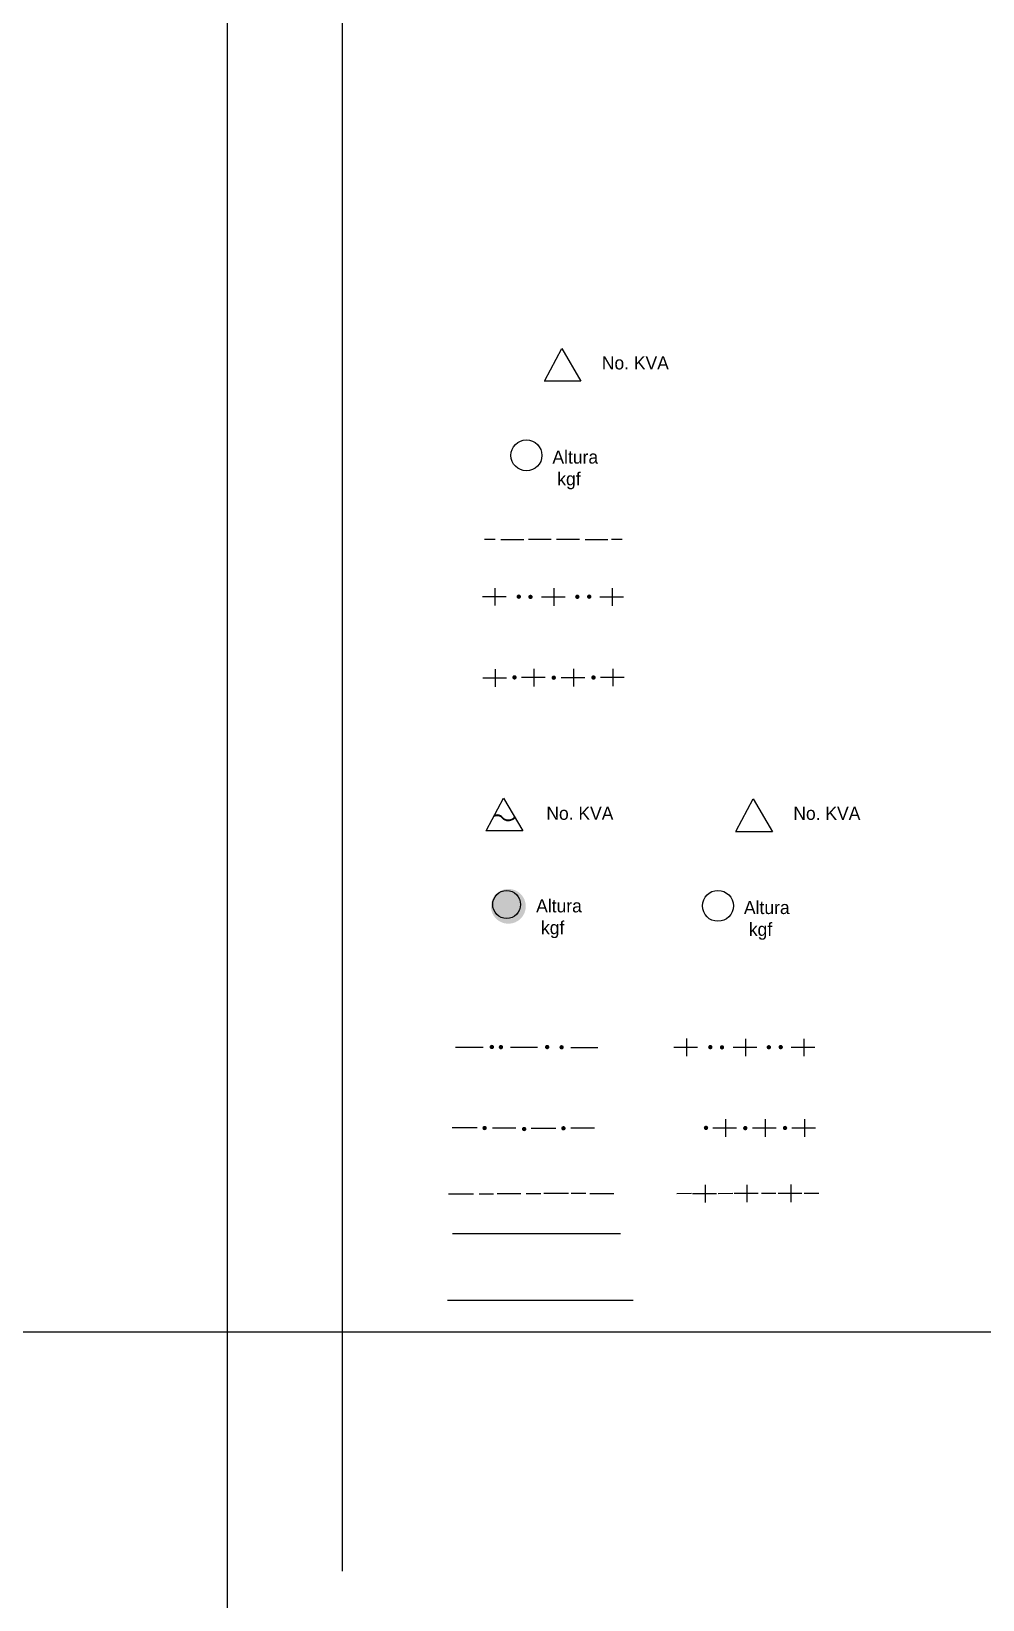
# Model space of a CAD drawing. Header units: millimetres. Extents: x -3588 to 75209, y -3737 to 38254.
# Drawn here: x 29578 to 30497, y 18412 to 19927 of the extents above; entities that cross this region are included whole.
import ezdxf

# ---------------------------------------------------------------- set-up
doc = ezdxf.new("R2010")
doc.units = ezdxf.units.MM
doc.layers.add('Mancheta', color=255, linetype='Continuous')
doc.layers.add('P', color=253, linetype='Continuous')
doc.linetypes.add('+_LINE', pattern='A,12.7,-5.08,["+",Standard,S=2.54,R=0,X=-2.54,Y=-1.27],-6.35', length=24.13)

msp = doc.modelspace()

# ---------------------------------------------------------------- hatches: boundary and pattern name
h = msp.add_hatch(color=10)
h.dxf.hatch_style = 1
h.paths.add_polyline_path([(30046.73, 19380.744, 1), (30050.955, 19380.744, 1)])
h = msp.add_hatch(color=10)
h.dxf.hatch_style = 1
h.paths.add_polyline_path([(30058.02, 19380.518, 1), (30062.244, 19380.518, 1)])
h = msp.add_hatch(color=10)
h.dxf.hatch_style = 1
h.paths.add_polyline_path([(30103.258, 19380.632, 1), (30107.482, 19380.632, 1)])
h = msp.add_hatch(color=10)
h.dxf.hatch_style = 1
h.paths.add_polyline_path([(30114.717, 19380.747, 1), (30118.942, 19380.747, 1)])
h = msp.add_hatch(color=10)
h.dxf.hatch_style = 1
h.paths.add_polyline_path([(30042.59, 19302.745, 1), (30046.814, 19302.745, 1)])
h = msp.add_hatch(color=10)
h.dxf.hatch_style = 1
h.paths.add_polyline_path([(30080.492, 19302.483, 1), (30084.716, 19302.483, 1)])
h = msp.add_hatch(color=10)
h.dxf.hatch_style = 1
h.paths.add_polyline_path([(30118.862, 19302.629, 1), (30123.087, 19302.629, 1)])
h = msp.add_hatch(color=256)
h.dxf.hatch_style = 1
h.paths.add_polyline_path([(30021.942, 19081.6, 1), (30055.62, 19081.6, 1)])
h = msp.add_hatch(color=256)
h.dxf.hatch_style = 1
h.paths.add_polyline_path([(30020.728, 18945.718, 1), (30024.952, 18945.718, 1)])
h = msp.add_hatch(color=256)
h.dxf.hatch_style = 1
h.paths.add_polyline_path([(30029.472, 18945.567, 1), (30033.696, 18945.567, 1)])
h = msp.add_hatch(color=256)
h.dxf.hatch_style = 1
h.paths.add_polyline_path([(30074.136, 18945.62, 1), (30078.36, 18945.62, 1)])
h = msp.add_hatch(color=256)
h.dxf.hatch_style = 1
h.paths.add_polyline_path([(30088.073, 18945.425, 1), (30092.297, 18945.425, 1)])
h = msp.add_hatch(color=256)
h.dxf.hatch_style = 1
h.paths.add_polyline_path([(30231.621, 18945.576, 1), (30235.845, 18945.576, 1)])
h = msp.add_hatch(color=256)
h.dxf.hatch_style = 1
h.paths.add_polyline_path([(30242.91, 18945.35, 1), (30247.134, 18945.35, 1)])
h = msp.add_hatch(color=256)
h.dxf.hatch_style = 1
h.paths.add_polyline_path([(30288.148, 18945.464, 1), (30292.372, 18945.464, 1)])
h = msp.add_hatch(color=256)
h.dxf.hatch_style = 1
h.paths.add_polyline_path([(30299.608, 18945.578, 1), (30303.832, 18945.578, 1)])
h = msp.add_hatch(color=256)
h.dxf.hatch_style = 1
h.paths.add_polyline_path([(30013.744, 18867.429, 1), (30017.968, 18867.429, 1)])
h = msp.add_hatch(color=256)
h.dxf.hatch_style = 1
h.paths.add_polyline_path([(30051.918, 18866.442, 1), (30056.143, 18866.442, 1)])
h = msp.add_hatch(color=256)
h.dxf.hatch_style = 1
h.paths.add_polyline_path([(30089.862, 18867.189, 1), (30094.086, 18867.189, 1)])
h = msp.add_hatch(color=256)
h.dxf.hatch_style = 1
h.paths.add_polyline_path([(30227.48, 18867.576, 1), (30231.704, 18867.576, 1)])
h = msp.add_hatch(color=256)
h.dxf.hatch_style = 1
h.paths.add_polyline_path([(30265.382, 18867.315, 1), (30269.606, 18867.315, 1)])
h = msp.add_hatch(color=256)
h.dxf.hatch_style = 1
h.paths.add_polyline_path([(30303.752, 18867.46, 1), (30307.977, 18867.46, 1)])

# ---------------------------------------------------------------- linework, layer by layer
at = {"color": 10}
for p, q in [((30073.853, 19589.54), (30090.363, 19620.554)), ((30090.363, 19620.554), (30108.855, 19588.88)), ((30108.855, 19588.88), (30073.315, 19588.88)), ((30015.706, 19436.253), (30026.125, 19436.253)), ((30031.469, 19435.833), (30053.61, 19435.833)), ((30058.386, 19436.359), (30080.105, 19436.359)), ((30085.4, 19436.307), (30107.541, 19436.307)), ((30113.013, 19435.856), (30134.732, 19435.856)), ((30138.381, 19436.176), (30148.801, 19436.176)), ((30013.73, 19380.832), (30036.623, 19380.832)), ((30025.806, 19389.087), (30025.806, 19372.132)), ((30070.765, 19380.563), (30093.658, 19380.563)), ((30082.841, 19388.818), (30082.841, 19371.863)), ((30127.004, 19380.647), (30149.897, 19380.647)), ((30139.08, 19388.903), (30139.08, 19371.947)), ((30014.098, 19302.413), (30036.991, 19302.413)), ((30026.173, 19310.668), (30026.173, 19293.713)), ((30051.391, 19302.813), (30074.284, 19302.813)), ((30063.467, 19311.068), (30063.467, 19294.113)), ((30089.61, 19302.762), (30112.502, 19302.762)), ((30101.685, 19311.017), (30101.685, 19294.062)), ((30127.649, 19302.83), (30150.542, 19302.83)), ((30139.725, 19311.085), (30139.725, 19294.13))]:
    msp.add_line(p, q, dxfattribs=at)
for p, q in [((30017.699, 19155.088), (30034.209, 19186.102)), ((30034.209, 19186.102), (30052.701, 19154.428)), ((30258.743, 19154.371), (30275.253, 19185.386)), ((30275.253, 19185.386), (30293.745, 19153.711)), ((30017.161, 19154.428), (30017.764, 19155.227)), ((30052.701, 19154.428), (30017.161, 19154.428)), ((30293.745, 19153.711), (30258.206, 19153.711)), ((30210.696, 18953.919), (30210.696, 18936.963)), ((30267.731, 18953.649), (30267.731, 18936.694)), ((30323.97, 18953.734), (30323.97, 18936.779)), ((29987.692, 18945.416), (30014.349, 18945.416)), ((30040.908, 18945.521), (30067.067, 18945.521)), ((30099.224, 18945.226), (30125.284, 18945.226)), ((30198.621, 18945.663), (30221.514, 18945.663)), ((30255.655, 18945.394), (30278.548, 18945.394)), ((30311.895, 18945.479), (30334.788, 18945.479)), ((29984.701, 18867.921), (30008.628, 18867.921)), ((30023.341, 18867.618), (30045.934, 18867.618)), ((30060.913, 18867.372), (30084.734, 18867.372)), ((30098.977, 18867.618), (30122.06, 18867.618)), ((30236.281, 18867.644), (30259.174, 18867.644)), ((30248.357, 18875.899), (30248.357, 18858.944)), ((30274.5, 18867.594), (30297.393, 18867.594)), ((30286.575, 18875.849), (30286.575, 18858.894)), ((30312.54, 18867.661), (30335.432, 18867.661)), ((30324.615, 18875.917), (30324.615, 18858.961)), ((29981.048, 18803.797), (30004.976, 18803.797)), ((30010.554, 18803.883), (30024.589, 18803.961)), ((30028.1, 18804.308), (30050.693, 18804.308)), ((30056.007, 18804.206), (30070.043, 18804.284)), ((30073.051, 18804.381), (30096.872, 18804.381)), ((30099.46, 18804.383), (30113.495, 18804.461)), ((30117.366, 18804.037), (30140.45, 18804.037)), ((30201.523, 18804.288), (30215.558, 18804.366)), ((30216.697, 18804.315), (30239.59, 18804.315)), ((30228.772, 18812.57), (30228.772, 18795.615)), ((30241.312, 18804.318), (30255.348, 18804.396)), ((30256.928, 18804.388), (30279.821, 18804.388)), ((30269.003, 18812.644), (30269.003, 18795.688)), ((30283.029, 18804.376), (30297.064, 18804.454)), ((30299.278, 18804.57), (30322.171, 18804.57)), ((30311.353, 18812.825), (30311.353, 18795.87)), ((30324.468, 18804.571), (30338.503, 18804.649))]:
    msp.add_line(p, q)
at = {"linetype": '+_LINE'}
msp.add_line((29984.863, 18765.441), (30146.937, 18765.441), dxfattribs=at)
at = {"color": 10}
msp.add_circle((30056.252, 19517.231), 14.946, dxfattribs=at)
for centre, radius in [((30037.128, 19083.376), 13.48), ((30241.142, 19082.063), 14.946)]:
    msp.add_circle(centre, radius)
for centre, radius, start, end in [((30028.029, 19162.839), 7.015, 30.733892, 118.759697), ((30028.058, 19162.076), 7.015, 30.733892, 118.759697), ((30038.707, 19173.879), 8.763, 237.272804, 317.518007), ((30038.735, 19173.117), 8.763, 237.272804, 317.518007)]:
    msp.add_arc(centre, radius, start, end)
at = {"layer": 'Mancheta', "color": 6, "linetype": 'Continuous'}
msp.add_line((29980.148, 18700.986), (30159.432, 18700.986), dxfattribs=at)
at = {"layer": 'P', "const_width": 1.2}
for points in [[(29878.432, 18439), (29878.432, 27765.228)], [(29767.607, 12020.295), (29767.607, 21346.523)]]:
    msp.add_lwpolyline(points, dxfattribs=at)
at = {"layer": 'P', "color": 254, "const_width": 1.2}
msp.add_lwpolyline([(20542.731, 18670.43), (35743.361, 18670.43)], dxfattribs=at)

# ---------------------------------------------------------------- texts
at = {"color": 10, "attachment_point": 1}
for s, width, gutter_width, insert, char_height in [('No. KVA', 180.2607, 63.088, (30129.01, 19612.893), 12.6175), ('Altura^J kgf ', 258.20631, 63.208, (30081.308, 19521.933), 12.64163)]:
    msp.add_mtext_dynamic_manual_height_columns(s, width=width, gutter_width=gutter_width, heights=[0], dxfattribs=dict(at, insert=insert, char_height=char_height))
at = {"attachment_point": 1}
for s, width, gutter_width, insert, char_height in [('No. KVA', 180.2607, 63.088, (30075.489, 19177.776), 12.6175), ('No. KVA', 180.2607, 63.088, (30313.901, 19177.725), 12.6175), ('Altura^J kgf ', 258.20631, 63.208, (30065.584, 19088.384), 12.64163), ('Altura^J kgf ', 258.20631, 63.208, (30266.198, 19086.764), 12.64163)]:
    msp.add_mtext_dynamic_manual_height_columns(s, width=width, gutter_width=gutter_width, heights=[0], dxfattribs=dict(at, insert=insert, char_height=char_height))

doc.saveas('drawing.dxf')
